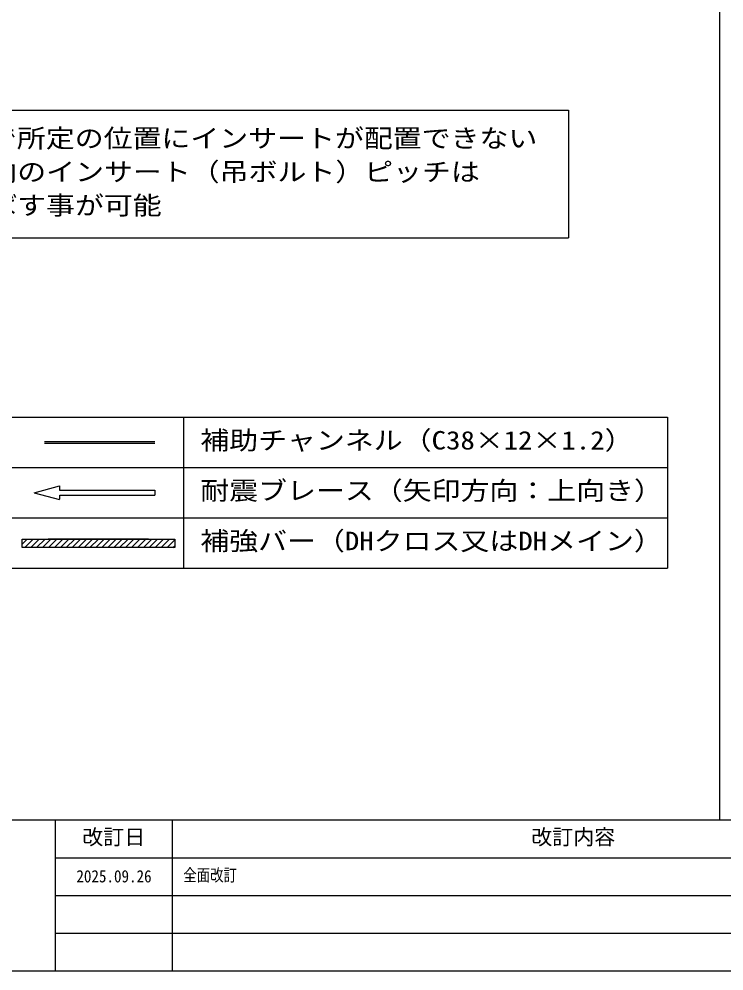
# Model space of a CAD drawing. Units: millimetres on the paper. Extents: x -204 to 206, y -141 to 144.
# Drawn here: x -148.3 to -64.2, y -140.6 to -27.1 of the extents above; entities that cross this region are included whole.
import ezdxf
from ezdxf.enums import TextEntityAlignment as Align

# ---------------------------------------------------------------- set-up
doc = ezdxf.new("R2010")
doc.units = ezdxf.units.MM
for name, color, linetype in [('0-0_基本', 134, 'Continuous'), ('0-3_文字', 134, 'Continuous'), ('0-4_ブレース', 134, 'Continuous'), ('F-0_図枠', 134, 'Continuous'), ('F-1_レイアウト', 134, 'Continuous')]:
    doc.layers.add(name, color=color, linetype=linetype)
doc.styles.add('ＭＳ ゴシック', font='')
doc.styles.get('ＭＳ ゴシック').set_extended_font_data('MS Gothic')

msp = doc.modelspace()

# ---------------------------------------------------------------- linework, layer by layer
at = {"layer": '0-0_基本'}
for p, q in [((-145.252, -77.475), (-132.106, -77.475)), ((-145.252, -77.475), (-132.106, -77.475)), ((-145.252, -77.675), (-132.106, -77.675)), ((-145.252, -77.675), (-132.106, -77.675)), ((-144.005, -122.575), (-144.005, -140.575)), ((-130.005, -140.575), (-130.005, -122.575)), ((-144.005, -127.075), (-29.705, -127.075)), ((-144.005, -131.575), (-29.705, -131.575)), ((-144.005, -136.075), (-29.705, -136.075))]:
    msp.add_line(p, q, dxfattribs=at)
at = {"layer": '0-3_文字'}
for p, q in [((-185.652, -37.975), (-82.759, -37.975)), ((-185.652, -37.975), (-82.759, -37.975)), ((-82.759, -37.975), (-82.759, -53.175)), ((-82.759, -37.975), (-82.759, -53.175)), ((-185.652, -53.175), (-82.759, -53.175)), ((-185.652, -53.175), (-82.759, -53.175)), ((-197.455, -74.575), (-70.956, -74.575)), ((-197.455, -74.575), (-70.956, -74.575)), ((-128.679, -74.575), (-128.679, -92.575)), ((-128.679, -74.575), (-128.679, -92.575)), ((-70.956, -74.575), (-70.956, -92.575)), ((-70.956, -74.575), (-70.956, -92.575)), ((-197.455, -80.575), (-70.956, -80.575)), ((-197.455, -80.575), (-70.956, -80.575)), ((-197.455, -86.575), (-70.956, -86.575)), ((-197.455, -86.575), (-70.956, -86.575)), ((-147.928, -89.112), (-129.728, -89.112)), ((-147.928, -90.112), (-147.928, -89.112)), ((-147.928, -89.718), (-147.322, -89.112)), ((-147.928, -89.112), (-129.728, -89.112)), ((-147.928, -90.112), (-147.928, -89.112)), ((-147.928, -89.718), (-147.322, -89.112)), ((-147.615, -90.112), (-146.615, -89.112)), ((-147.615, -90.112), (-146.615, -89.112)), ((-147.441, -89.112), (-143.341, -89.112)), ((-147.441, -89.112), (-143.341, -89.112)), ((-146.908, -90.112), (-145.908, -89.112)), ((-146.908, -90.112), (-145.908, -89.112)), ((-146.201, -90.112), (-145.201, -89.112)), ((-146.201, -90.112), (-145.201, -89.112)), ((-145.494, -90.112), (-144.494, -89.112)), ((-145.494, -90.112), (-144.494, -89.112)), ((-132.841, -89.112), (-144.841, -89.112)), ((-132.841, -89.112), (-144.841, -89.112)), ((-144.787, -90.112), (-143.787, -89.112)), ((-144.787, -90.112), (-143.787, -89.112)), ((-144.08, -90.112), (-143.08, -89.112)), ((-144.08, -90.112), (-143.08, -89.112)), ((-143.373, -90.112), (-142.373, -89.112)), ((-143.373, -90.112), (-142.373, -89.112)), ((-142.665, -90.112), (-141.665, -89.112)), ((-142.665, -90.112), (-141.665, -89.112)), ((-141.958, -90.112), (-140.958, -89.112)), ((-141.958, -90.112), (-140.958, -89.112)), ((-141.251, -90.112), (-140.251, -89.112)), ((-141.251, -90.112), (-140.251, -89.112)), ((-140.544, -90.112), (-139.544, -89.112)), ((-140.544, -90.112), (-139.544, -89.112)), ((-139.837, -90.112), (-138.837, -89.112)), ((-139.837, -90.112), (-138.837, -89.112)), ((-139.13, -90.112), (-138.13, -89.112)), ((-139.13, -90.112), (-138.13, -89.112)), ((-138.423, -90.112), (-137.423, -89.112)), ((-138.423, -90.112), (-137.423, -89.112)), ((-137.716, -90.112), (-136.716, -89.112)), ((-137.716, -90.112), (-136.716, -89.112)), ((-137.009, -90.112), (-136.009, -89.112)), ((-137.009, -90.112), (-136.009, -89.112)), ((-136.302, -90.112), (-135.302, -89.112)), ((-136.302, -90.112), (-135.302, -89.112)), ((-135.594, -90.112), (-134.594, -89.112)), ((-135.594, -90.112), (-134.594, -89.112)), ((-134.887, -90.112), (-133.887, -89.112)), ((-134.887, -90.112), (-133.887, -89.112)), ((-134.341, -89.112), (-130.241, -89.112)), ((-134.341, -89.112), (-130.241, -89.112)), ((-134.18, -90.112), (-133.18, -89.112)), ((-134.18, -90.112), (-133.18, -89.112)), ((-133.473, -90.112), (-132.473, -89.112)), ((-133.473, -90.112), (-132.473, -89.112)), ((-132.766, -90.112), (-131.766, -89.112)), ((-132.766, -90.112), (-131.766, -89.112)), ((-132.059, -90.112), (-131.059, -89.112)), ((-132.059, -90.112), (-131.059, -89.112)), ((-131.352, -90.112), (-130.352, -89.112)), ((-131.352, -90.112), (-130.352, -89.112)), ((-130.645, -90.112), (-129.728, -89.196)), ((-130.645, -90.112), (-129.728, -89.196)), ((-129.728, -89.112), (-129.728, -90.112)), ((-129.728, -89.112), (-129.728, -90.112)), ((-129.728, -90.112), (-147.928, -90.112)), ((-129.728, -90.112), (-147.928, -90.112)), ((-129.938, -90.112), (-129.728, -89.903)), ((-129.938, -90.112), (-129.728, -89.903)), ((-197.455, -92.575), (-70.956, -92.575)), ((-197.455, -92.575), (-70.956, -92.575))]:
    msp.add_line(p, q, dxfattribs=at)
at = {"layer": '0-4_ブレース'}
for p, q in [((-146.497, -83.578), (-143.456, -82.763)), ((-146.497, -83.578), (-143.456, -82.763)), ((-143.456, -82.763), (-143.456, -83.278)), ((-143.456, -82.763), (-143.456, -83.278)), ((-146.497, -83.578), (-143.456, -84.393)), ((-146.497, -83.578), (-143.456, -84.393)), ((-143.456, -83.278), (-132.106, -83.278)), ((-143.456, -83.278), (-132.106, -83.278)), ((-143.446, -83.878), (-132.106, -83.878)), ((-143.446, -84.354), (-143.446, -83.878)), ((-143.446, -83.878), (-132.106, -83.878)), ((-143.446, -84.354), (-143.446, -83.878)), ((-132.106, -83.278), (-132.106, -83.878)), ((-132.106, -83.278), (-132.106, -83.878))]:
    msp.add_line(p, q, dxfattribs=at)
at = {"layer": 'F-0_図枠'}
for p, q in [((-203.705, -122.575), (206.295, -122.575)), ((-203.705, -140.575), (206.295, -140.575))]:
    msp.add_line(p, q, dxfattribs=at)
at = {"layer": 'F-1_レイアウト'}
msp.add_line((-64.705, -122.575), (-64.705, 144.425), dxfattribs=at)

# ---------------------------------------------------------------- texts
at = {"layer": '0-0_基本', "style": 'ＭＳ ゴシック'}
for s, p in [('改訂日', (-140.755, -126.075)), ('改訂内容', (-87.187, -126.075))]:
    msp.add_text(s, height=1.833, dxfattribs=at).set_placement(p, align=Align.BOTTOM_LEFT)
for s, width, p in [('全面改訂', 0.8, (-128.699, -130.319)), ('2025.09.26', 0.9, (-141.462, -130.457))]:
    msp.add_text(s, height=1.466, dxfattribs=dict(at, width=width)).set_placement(p, align=Align.BOTTOM_LEFT)
at = {"layer": '0-3_文字', "style": 'ＭＳ ゴシック', "width": 1.15}
for s, p in [('※設備との干渉などで所定の位置にインサートが配置できない', (-183.052, -43.075)), ('場合、DHメイン方向のインサート（吊ボルト）ピッチは', (-179.552, -47.075)), ('最大1400mmまで飛ばす事が可能', (-179.552, -51.075)), ('補助チャンネル（C38×12×1.2）', (-126.679, -79.075)), ('補助チャンネル（C38×12×1.2）', (-126.679, -79.075)), ('耐震ブレース（矢印方向：上向き）', (-126.679, -85.075)), ('耐震ブレース（矢印方向：上向き）', (-126.679, -85.075)), ('補強バー（DHクロス又はDHメイン）', (-126.679, -91.075)), ('補強バー（DHクロス又はDHメイン）', (-126.679, -91.075))]:
    msp.add_text(s, height=2.199, dxfattribs=at).set_placement(p, align=Align.BOTTOM_LEFT)

doc.saveas('drawing.dxf')
